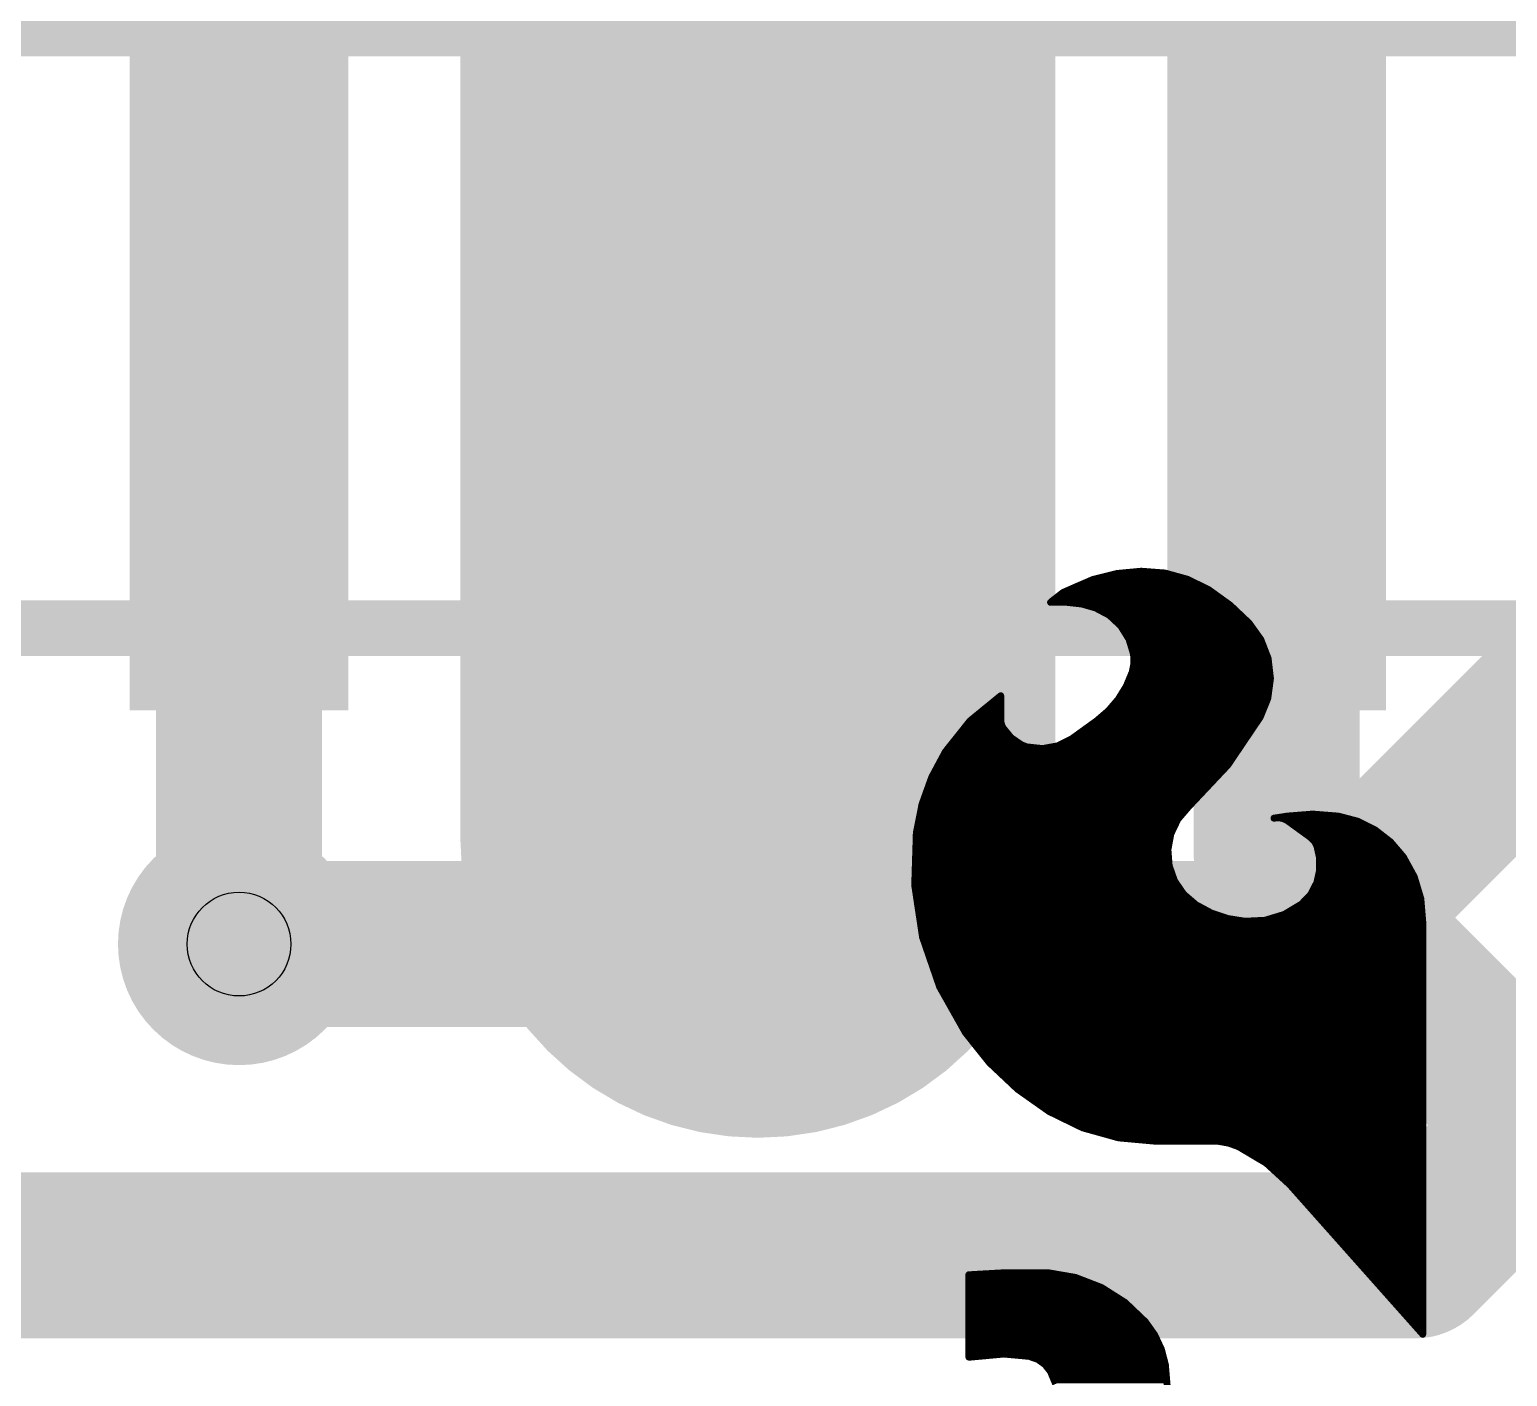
# Model space of a CAD drawing. Extents: x -25 to 82, y -12 to 21.
# Drawn here: x 24 to 29.42, y 11.11 to 16.06 of the extents above; entities that cross this region are included whole.
import ezdxf

# ---------------------------------------------------------------- set-up
doc = ezdxf.new("R2010")
doc.units = 0
for name, color, linetype in [('1', 12, 'CONTINUOUS'), ('16', 132, 'CONTINUOUS'), ('18', 110, 'CONTINUOUS'), ('22', 53, 'CONTINUOUS'), ('29', 253, 'CONTINUOUS'), ('31', 253, 'CONTINUOUS'), ('39', 12, 'CONTINUOUS'), ('44', 253, 'CONTINUOUS'), ('51', 53, 'CONTINUOUS')]:
    doc.layers.add(name, color=color, linetype=linetype)

# ---------------------------------------------------------------- blocks, each defined once
blk = doc.blocks.new('RECT')
blk.add_solid([(-0.5, -0.5), (0.5, -0.5), (-0.5, 0.5), (0.5, 0.5)])
blk = doc.blocks.new('ROUNDV')
at = {"const_width": 0.5}
blk.add_lwpolyline([(0, -0.25, 1), (0, 0.25, 1), (0, -0.25)], format="xyb", dxfattribs=at)

msp = doc.modelspace()

# ---------------------------------------------------------------- linework, layer by layer
at = {"layer": '1'}
for points, const_width in [([(25.781, 13.208), (25.781, 16.256)], 0.4064), ([(27.559, 13.208), (27.559, 16.256)], 0.4064), ([(26.67, 13.081), (26.67, 15.24)], 2.1844), ([(24.765, 12.7), (24.765, 14.76)], 0.6096), ([(28.575, 13.0213), (28.575, 14.76)], 0.6096), ([(29.9123, 11.684), (28.575, 13.0213)], 0.6096)]:
    msp.add_lwpolyline(points, dxfattribs=dict(at, const_width=const_width))
for points, const_width in [([(27.2161, 15.24, 1), (26.1239, 15.24)], 1.0922), ([(24.9174, 14.76, 1), (24.6126, 14.76)], 0.3048), ([(28.7274, 14.76, 1), (28.4226, 14.76)], 0.3048), ([(26.1239, 13.081, 1), (27.2161, 13.081)], 1.0922), ([(25.6794, 13.208, 1), (25.8826, 13.208)], 0.2032), ([(27.4574, 13.208, 1), (27.6606, 13.208)], 0.2032), ([(28.6828, 13.1291, 1), (28.4672, 12.9135)], 0.3048), ([(28.4226, 13.0213, 1), (28.7274, 13.0213)], 0.3048), ([(24.6126, 12.7, 1), (24.9174, 12.7)], 0.3048)]:
    msp.add_lwpolyline(points, format="xyb", dxfattribs=dict(at, const_width=const_width))
at = {"layer": '16', "const_width": 0.6096}
for points in [[(29.972, 13.97), (28.702, 12.7)], [(29.083, 11.557), (30.353, 12.827)], [(28.702, 12.7), (24.765, 12.7)], [(20.066, 11.557), (29.083, 11.557)]]:
    msp.add_lwpolyline(points, dxfattribs=at)
at = {"layer": '16', "const_width": 0.3048}
for points in [[(24.765, 12.8524, 1), (24.765, 12.5476)], [(28.702, 12.5476, 1), (28.702, 12.8524)], [(28.5942, 12.8078, 1), (28.8098, 12.5922)], [(29.083, 11.4046, 1), (29.083, 11.7094)], [(28.9752, 11.6648, 1), (29.1908, 11.4492)]]:
    msp.add_lwpolyline(points, format="xyb", dxfattribs=at)
at = {"layer": '22', "const_width": 0.0254}
for points in [[(27.8994, 14.0386), (27.9871, 14.0606)], [(27.9298, 14.0462), (28.2231, 14.0462)], [(27.9871, 14.0606), (28.0772, 14.0691)], [(28.0772, 14.0691), (28.1641, 14.0625)], [(28.1641, 14.0625), (28.2481, 14.0393)], [(27.747, 13.9573), (27.7905, 13.9911)], [(27.7905, 13.9911), (27.8409, 14.0132)], [(27.8003, 13.9954), (28.3332, 13.9954)], [(27.8409, 14.0132), (27.8765, 14.0284)], [(27.8587, 14.0208), (28.2853, 14.0208)], [(27.8765, 14.0284), (27.8994, 14.0386)], [(28.2481, 14.0393), (28.3261, 14.0005)], [(28.3261, 14.0005), (28.4038, 13.9445)], [(27.8054, 13.9548), (27.7444, 13.9548)], [(27.7444, 13.9548), (27.7445, 13.9548)], [(27.7445, 13.9548), (27.747, 13.9573)], [(27.7633, 13.97), (28.3684, 13.97)], [(27.8583, 13.9489), (27.8054, 13.9548)], [(27.9095, 13.9344), (27.8583, 13.9489)], [(27.8734, 13.9446), (28.4036, 13.9446)], [(27.9603, 13.9074), (27.9095, 13.9344)], [(28.4038, 13.9445), (28.4734, 13.8786)], [(27.9381, 13.9192), (28.4305, 13.9192)], [(28.0023, 13.8682), (27.9603, 13.9074)], [(27.9748, 13.8938), (28.4573, 13.8938)], [(28.4734, 13.8786), (28.5165, 13.8182)], [(28.002, 13.8684), (28.4807, 13.8684)], [(28.0326, 13.8193), (28.0023, 13.8682)], [(28.0179, 13.843), (28.4988, 13.843)], [(28.0492, 13.7643), (28.0326, 13.8193)], [(28.0331, 13.8176), (28.5168, 13.8176)], [(28.0408, 13.7922), (28.5266, 13.7922)], [(28.5165, 13.8182), (28.5433, 13.749)], [(28.0441, 13.6982), (28.0506, 13.7309)], [(28.0476, 13.716), (28.5471, 13.716)], [(28.0484, 13.7668), (28.5364, 13.7668)], [(28.0506, 13.7309), (28.0492, 13.7643)], [(28.0502, 13.7414), (28.5442, 13.7414)], [(28.5433, 13.749), (28.5519, 13.6753)], [(28.0226, 13.6467), (28.0441, 13.6982)], [(28.0303, 13.6652), (28.5506, 13.6652)], [(28.0409, 13.6906), (28.5501, 13.6906)], [(28.5519, 13.6753), (28.542, 13.6018)], [(27.4489, 13.5198), (27.5615, 13.6119)], [(27.5615, 13.6119), (27.5615, 13.523)], [(27.9933, 13.5992), (28.0226, 13.6467)], [(28.0027, 13.6144), (28.5437, 13.6144)], [(28.0184, 13.6398), (28.5471, 13.6398)], [(27.5024, 13.5636), (27.5615, 13.5636)], [(27.5335, 13.589), (27.5615, 13.589)], [(27.9146, 13.5204), (27.957, 13.5568)], [(27.957, 13.5568), (27.9933, 13.5992)], [(27.9628, 13.5636), (28.5264, 13.5636)], [(27.9846, 13.589), (28.5367, 13.589)], [(28.542, 13.6018), (28.514, 13.5331)], [(27.3583, 13.4061), (27.4489, 13.5198)], [(27.4433, 13.5128), (27.5629, 13.5128)], [(27.4714, 13.5382), (27.5615, 13.5382)], [(27.5615, 13.523), (27.5635, 13.5085)], [(27.5635, 13.5085), (27.5692, 13.495)], [(27.8232, 13.4544), (27.9146, 13.5204)], [(27.9041, 13.5128), (28.5003, 13.5128)], [(27.9353, 13.5382), (28.5161, 13.5382)], [(28.514, 13.5331), (28.3954, 13.3573)], [(27.4029, 13.462), (27.5959, 13.462)], [(27.4231, 13.4874), (27.5753, 13.4874)], [(27.5692, 13.495), (27.5989, 13.4583)], [(27.5989, 13.4583), (27.6377, 13.4315)], [(27.7719, 13.4282), (27.8232, 13.4544)], [(27.8337, 13.462), (28.466, 13.462)], [(27.8689, 13.4874), (28.4832, 13.4874)], [(27.3082, 13.3127), (27.3583, 13.4061)], [(27.3624, 13.4112), (28.4318, 13.4112)], [(27.3826, 13.4366), (27.6303, 13.4366)], [(27.6377, 13.4315), (27.6581, 13.4239)], [(27.6581, 13.4239), (27.7153, 13.4178)], [(27.7153, 13.4178), (27.7719, 13.4282)], [(27.7884, 13.4366), (28.4489, 13.4366)], [(27.3338, 13.3604), (28.3975, 13.3604)], [(27.3474, 13.3858), (28.4146, 13.3858)], [(28.3954, 13.3573), (28.2499, 13.2029)], [(27.2724, 13.2129), (27.3082, 13.3127)], [(27.2979, 13.2842), (28.3265, 13.2842)], [(27.307, 13.3096), (28.3505, 13.3096)], [(27.3201, 13.335), (28.3744, 13.335)], [(27.2797, 13.2334), (28.2786, 13.2334)], [(27.2888, 13.2588), (28.3026, 13.2588)], [(27.2517, 13.1089), (27.2724, 13.2129)], [(27.2663, 13.1826), (28.2326, 13.1826)], [(27.2714, 13.208), (28.2547, 13.208)], [(28.2499, 13.2029), (28.2116, 13.158)], [(28.6131, 13.1699), (28.7071, 13.1773)], [(28.7071, 13.1773), (28.8011, 13.1699)], [(27.2563, 13.1318), (28.1991, 13.1318)], [(27.2613, 13.1572), (28.2112, 13.1572)], [(28.2116, 13.158), (28.1861, 13.1047)], [(28.5648, 13.1623), (28.6131, 13.1699)], [(28.5825, 13.164), (28.5648, 13.1623)], [(28.5999, 13.1605), (28.5825, 13.164)], [(28.6156, 13.1521), (28.5999, 13.1605)], [(28.6061, 13.1572), (28.8493, 13.1572)], [(28.6995, 13.0912), (28.6156, 13.1521)], [(28.6436, 13.1318), (28.9108, 13.1318)], [(28.8011, 13.1699), (28.871, 13.1515)], [(28.871, 13.1515), (28.9358, 13.1194)], [(28.9358, 13.1194), (28.9928, 13.075)], [(27.2457, 12.9161), (27.2517, 13.1089)], [(27.2508, 13.081), (28.1818, 13.081)], [(27.2516, 13.1064), (28.187, 13.1064)], [(28.1861, 13.1047), (28.1754, 13.0466)], [(28.6786, 13.1064), (28.9525, 13.1064)], [(28.7133, 13.0778), (28.6995, 13.0912)], [(28.71, 13.081), (28.9851, 13.081)], [(28.7223, 13.0607), (28.7133, 13.0778)], [(28.9928, 13.075), (29.0398, 13.02)], [(27.2492, 13.0302), (28.1766, 13.0302)], [(27.25, 13.0556), (28.177, 13.0556)], [(28.1754, 13.0466), (28.18, 12.9877)], [(28.7322, 13.0162), (28.7223, 13.0607)], [(28.7234, 13.0556), (29.0094, 13.0556)], [(28.7291, 13.0302), (29.0311, 13.0302)], [(28.7322, 12.9706), (28.7322, 13.0162)], [(29.0398, 13.02), (29.0799, 12.9468)], [(27.2476, 12.9794), (28.1829, 12.9794)], [(27.2484, 13.0048), (28.1786, 13.0048)], [(28.18, 12.9877), (28.1996, 12.932)], [(28.7223, 12.9261), (28.7322, 12.9706)], [(28.7322, 13.0048), (29.0481, 13.0048)], [(28.7322, 12.9794), (29.0621, 12.9794)], [(27.2745, 12.7254), (27.2457, 12.9161)], [(27.2461, 12.9286), (28.2019, 12.9286)], [(27.2469, 12.954), (28.1918, 12.954)], [(27.2476, 12.9032), (28.2193, 12.9032)], [(28.1996, 12.932), (28.233, 12.8833)], [(28.7001, 12.8826), (28.7223, 12.9261)], [(28.7106, 12.9032), (29.093, 12.9032)], [(28.7229, 12.9286), (29.0854, 12.9286)], [(28.7285, 12.954), (29.076, 12.954)], [(29.0799, 12.9468), (29.1039, 12.8669)], [(27.2515, 12.8778), (28.2393, 12.8778)], [(27.2553, 12.8524), (28.2689, 12.8524)], [(28.233, 12.8833), (28.2778, 12.8448)], [(28.603, 12.8091), (28.6664, 12.8473)], [(28.6664, 12.8473), (28.7001, 12.8826)], [(28.6713, 12.8524), (29.1052, 12.8524)], [(28.6954, 12.8778), (29.1007, 12.8778)], [(29.1039, 12.8669), (29.1109, 12.7838)], [(27.2592, 12.827), (28.3108, 12.827)], [(27.263, 12.8016), (28.3721, 12.8016)], [(28.2778, 12.8448), (28.3342, 12.8144)], [(28.3342, 12.8144), (28.3949, 12.7939)], [(28.3949, 12.7939), (28.4582, 12.7838)], [(28.5322, 12.7875), (28.603, 12.8091)], [(28.5785, 12.8016), (29.1094, 12.8016)], [(28.6327, 12.827), (29.1073, 12.827)], [(27.2668, 12.7762), (29.1109, 12.7762)], [(27.2707, 12.7508), (29.1109, 12.7508)], [(28.4582, 12.7838), (28.5322, 12.7875)], [(29.1109, 12.7838), (29.1109, 11.2674)], [(27.3373, 12.543), (27.2745, 12.7254)], [(27.2745, 12.7254), (29.1109, 12.7254)], [(27.2833, 12.7), (29.1109, 12.7)], [(27.292, 12.6746), (29.1109, 12.6746)], [(27.3008, 12.6492), (29.1109, 12.6492)], [(27.3095, 12.6238), (29.1109, 12.6238)], [(27.3182, 12.5984), (29.1109, 12.5984)], [(27.327, 12.573), (29.1109, 12.573)], [(27.3357, 12.5476), (29.1109, 12.5476)], [(27.432, 12.3749), (27.3373, 12.543)], [(27.349, 12.5222), (29.1109, 12.5222)], [(27.3633, 12.4968), (29.1109, 12.4968)], [(27.3776, 12.4714), (29.1109, 12.4714)], [(27.392, 12.446), (29.1109, 12.446)], [(27.4063, 12.4206), (29.1109, 12.4206)], [(27.4206, 12.3952), (29.1109, 12.3952)], [(27.5204, 12.2642), (27.432, 12.3749)], [(27.4361, 12.3698), (29.1109, 12.3698)], [(27.4564, 12.3444), (29.1109, 12.3444)], [(27.4767, 12.319), (29.1109, 12.319)], [(27.497, 12.2936), (29.1109, 12.2936)], [(27.5173, 12.2682), (29.1109, 12.2682)], [(27.6236, 12.167), (27.5204, 12.2642)], [(27.5432, 12.2428), (29.1109, 12.2428)], [(27.5701, 12.2174), (29.1109, 12.2174)], [(27.5971, 12.192), (29.1109, 12.192)], [(27.7393, 12.0853), (27.6236, 12.167)], [(27.6242, 12.1666), (29.1109, 12.1666)], [(27.6601, 12.1412), (29.1109, 12.1412)], [(27.6961, 12.1158), (29.1109, 12.1158)], [(27.7321, 12.0904), (29.1109, 12.0904)], [(27.8623, 12.0253), (27.7393, 12.0853)], [(27.7809, 12.065), (29.1109, 12.065)], [(27.833, 12.0396), (29.1109, 12.0396)], [(27.9942, 11.9885), (27.8623, 12.0253)], [(27.9021, 12.0142), (29.1109, 12.0142)], [(27.9931, 11.9888), (29.1109, 11.9888)], [(28.1305, 11.9761), (27.9942, 11.9885)], [(28.3591, 11.9761), (28.1305, 11.9761)], [(28.3981, 11.9693), (28.3591, 11.9761)], [(28.4353, 11.9558), (28.3981, 11.9693)], [(28.4143, 11.9634), (29.1109, 11.9634)], [(28.5365, 11.8956), (28.4353, 11.9558)], [(28.4652, 11.938), (29.1109, 11.938)], [(28.508, 11.9126), (29.1109, 11.9126)], [(28.6233, 11.8161), (28.5365, 11.8956)], [(28.5457, 11.8872), (29.1109, 11.8872)], [(28.5734, 11.8618), (29.1109, 11.8618)], [(28.6011, 11.8364), (29.1109, 11.8364)], [(29.1109, 11.2674), (28.6233, 11.8161)], [(28.6278, 11.811), (29.1109, 11.811)], [(28.6504, 11.7856), (29.1109, 11.7856)], [(28.673, 11.7602), (29.1109, 11.7602)], [(28.6956, 11.7348), (29.1109, 11.7348)], [(28.7181, 11.7094), (29.1109, 11.7094)], [(28.7407, 11.684), (29.1109, 11.684)], [(28.7633, 11.6586), (29.1109, 11.6586)], [(28.7858, 11.6332), (29.1109, 11.6332)], [(28.8084, 11.6078), (29.1109, 11.6078)], [(28.831, 11.5824), (29.1109, 11.5824)], [(28.8536, 11.557), (29.1109, 11.557)], [(27.5793, 11.4935), (27.4472, 11.4859)], [(27.7343, 11.4935), (27.5793, 11.4935)], [(27.8355, 11.4761), (27.7343, 11.4935)], [(28.8761, 11.5316), (29.1109, 11.5316)], [(28.8987, 11.5062), (29.1109, 11.5062)], [(27.4472, 11.4859), (27.4447, 11.4859)], [(27.4447, 11.4859), (27.4447, 11.1836)], [(27.4447, 11.4808), (27.808, 11.4808)], [(27.4447, 11.4554), (27.8891, 11.4554)], [(27.9314, 11.4391), (27.8355, 11.4761)], [(28.0181, 11.3841), (27.9314, 11.4391)], [(28.9213, 11.4808), (29.1109, 11.4808)], [(28.9438, 11.4554), (29.1109, 11.4554)], [(27.4447, 11.43), (27.9458, 11.43)], [(27.4447, 11.4046), (27.9858, 11.4046)], [(28.0924, 11.3132), (28.0181, 11.3841)], [(28.9664, 11.43), (29.1109, 11.43)], [(28.989, 11.4046), (29.1109, 11.4046)], [(27.4447, 11.3792), (28.0233, 11.3792)], [(27.4447, 11.3538), (28.0499, 11.3538)], [(27.4447, 11.3284), (28.0765, 11.3284)], [(29.0115, 11.3792), (29.1109, 11.3792)], [(29.0341, 11.3538), (29.1109, 11.3538)], [(29.0567, 11.3284), (29.1109, 11.3284)], [(27.4447, 11.303), (28.0997, 11.303)], [(27.4447, 11.2776), (28.1178, 11.2776)], [(28.1264, 11.2655), (28.0924, 11.3132)], [(29.0793, 11.303), (29.1109, 11.303)], [(29.1018, 11.2776), (29.1109, 11.2776)], [(27.4447, 11.2522), (28.1326, 11.2522)], [(27.4447, 11.2268), (28.1445, 11.2268)], [(28.1513, 11.2124), (28.1264, 11.2655)], [(27.4447, 11.2014), (28.1541, 11.2014)], [(27.4447, 11.1836), (27.4523, 11.1836)], [(27.4523, 11.1836), (27.4803, 11.1862)], [(27.4803, 11.1862), (27.573, 11.1948)], [(27.573, 11.1948), (27.6657, 11.1862)], [(27.6657, 11.1862), (27.697, 11.1755)], [(27.6955, 11.176), (28.1608, 11.176)], [(27.697, 11.1755), (27.724, 11.1563)], [(28.1661, 11.1557), (28.1513, 11.2124)], [(27.724, 11.1563), (27.7444, 11.1303)], [(27.7285, 11.1506), (28.1665, 11.1506)], [(27.7444, 11.1303), (27.7632, 11.0849)], [(27.7465, 11.1252), (28.1686, 11.1252)], [(28.1838, 10.9423), (28.1661, 11.1557)], [(27.757, 11.0998), (28.1707, 11.0998)]]:
    msp.add_lwpolyline(points, dxfattribs=at)
at = {"layer": '22', "const_width": 0.0127}
for points in [[(27.9298, 14.0526, 1), (27.9298, 14.0399)], [(27.9865, 14.0669, 1), (27.9878, 14.0542)], [(27.9887, 14.0544, 1), (27.9856, 14.0667)], [(28.0777, 14.0754, 1), (28.0767, 14.0628)], [(28.0778, 14.0628, 1), (28.0766, 14.0754)], [(28.1658, 14.0686, 1), (28.1624, 14.0564)], [(28.1636, 14.0561, 1), (28.1646, 14.0688)], [(28.2231, 14.0399, 1), (28.2231, 14.0526)], [(27.7879, 13.9969, 1), (27.793, 13.9853)], [(27.7944, 13.9861, 1), (27.7866, 13.9961)], [(27.8003, 14.0017, 1), (27.8003, 13.9891)], [(27.8384, 14.019, 1), (27.8434, 14.0074)], [(27.8434, 14.0074, 1), (27.8384, 14.019)], [(27.8587, 14.0272, 1), (27.8587, 14.0145)], [(27.8739, 14.0342, 1), (27.8791, 14.0226)], [(27.879, 14.0226, 1), (27.874, 14.0342)], [(27.8979, 14.0448, 1), (27.9009, 14.0324)], [(27.902, 14.0328, 1), (27.8968, 14.0444)], [(28.2509, 14.045, 1), (28.2453, 14.0336)], [(28.2464, 14.0332, 1), (28.2498, 14.0454)], [(28.2853, 14.0145, 1), (28.2853, 14.0272)], [(28.3298, 14.0057, 1), (28.3224, 13.9953)], [(28.3233, 13.9948, 1), (28.3289, 14.0062)], [(28.3332, 13.9891, 1), (28.3332, 14.0017)], [(27.7444, 13.9611, 1), (27.7444, 13.9485)], [(27.7444, 13.9611, 1), (27.7444, 13.9485)], [(27.74, 13.9593, 1), (27.749, 13.9503)], [(27.7431, 13.9623, 1), (27.7509, 13.9523)], [(27.7515, 13.9528, 1), (27.7425, 13.9618)], [(27.7445, 13.9485, 1), (27.7445, 13.9611)], [(27.7633, 13.9764, 1), (27.7633, 13.9637)], [(27.8061, 13.9611, 1), (27.8047, 13.9485)], [(27.8054, 13.9485, 1), (27.8054, 13.9611)], [(27.86, 13.955, 1), (27.8566, 13.9428)], [(27.8576, 13.9426, 1), (27.859, 13.9552)], [(27.8734, 13.951, 1), (27.8734, 13.9383)], [(27.9125, 13.94, 1), (27.9065, 13.9288)], [(27.9078, 13.9283, 1), (27.9112, 13.9405)], [(28.3684, 13.9637, 1), (28.3684, 13.9764)], [(28.4082, 13.9491, 1), (28.3994, 13.9398)], [(28.4001, 13.9393, 1), (28.4075, 13.9496)], [(28.4036, 13.9383, 1), (28.4036, 13.951)], [(27.9381, 13.9255, 1), (27.9381, 13.9129)], [(27.9646, 13.9121, 1), (27.9559, 13.9028)], [(27.9573, 13.9018, 1), (27.9632, 13.913)], [(27.9748, 13.9002, 1), (27.9748, 13.8875)], [(28.4305, 13.9129, 1), (28.4305, 13.9255)], [(28.4573, 13.8875, 1), (28.4573, 13.9002)], [(28.4786, 13.8823, 1), (28.4682, 13.8749)], [(28.002, 13.8748, 1), (28.002, 13.8621)], [(28.0076, 13.8715, 1), (27.9969, 13.8648)], [(27.9979, 13.8635, 1), (28.0066, 13.8728)], [(28.0179, 13.8493, 1), (28.0179, 13.8367)], [(28.469, 13.874, 1), (28.4778, 13.8832)], [(28.4807, 13.8621, 1), (28.4807, 13.8748)], [(28.4988, 13.8367, 1), (28.4988, 13.8493)], [(28.0387, 13.8212, 1), (28.0265, 13.8175)], [(28.0331, 13.8239, 1), (28.0331, 13.8113)], [(28.0272, 13.816, 1), (28.038, 13.8227)], [(28.0408, 13.7986, 1), (28.0408, 13.7859)], [(28.5225, 13.8205, 1), (28.5106, 13.8159)], [(28.5114, 13.8145, 1), (28.5217, 13.8219)], [(28.5168, 13.8113, 1), (28.5168, 13.8239)], [(28.5266, 13.7859, 1), (28.5266, 13.7986)], [(28.0476, 13.7224, 1), (28.0476, 13.7097)], [(28.0484, 13.7731, 1), (28.0484, 13.7605)], [(28.0555, 13.7646, 1), (28.0429, 13.764)], [(28.0431, 13.7625, 1), (28.0553, 13.7661)], [(28.0502, 13.7477, 1), (28.0502, 13.7351)], [(28.0443, 13.7307, 1), (28.057, 13.7312)], [(28.0568, 13.7297, 1), (28.0444, 13.7322)], [(28.5364, 13.7605, 1), (28.5364, 13.7731)], [(28.5496, 13.7498, 1), (28.537, 13.7483)], [(28.5373, 13.7467, 1), (28.5492, 13.7513)], [(28.5442, 13.7351, 1), (28.5442, 13.7477)], [(28.5471, 13.7097, 1), (28.5471, 13.7224)], [(28.0303, 13.6715, 1), (28.0303, 13.6589)], [(28.0409, 13.6969, 1), (28.0409, 13.6843)], [(28.0379, 13.6994, 1), (28.0503, 13.697)], [(28.05, 13.6958, 1), (28.0382, 13.7006)], [(28.5582, 13.6745, 1), (28.5456, 13.6762)], [(28.5456, 13.6746, 1), (28.5582, 13.6761)], [(28.5501, 13.6843, 1), (28.5501, 13.6969)], [(28.5506, 13.6589, 1), (28.5506, 13.6715)], [(27.5679, 13.6119, 1), (27.5552, 13.6119)], [(27.5655, 13.607, 1), (27.5575, 13.6168)], [(28.0027, 13.6207, 1), (28.0027, 13.6081)], [(28.0184, 13.6462, 1), (28.0184, 13.6335)], [(28.0168, 13.6491, 1), (28.0285, 13.6442)], [(28.028, 13.6434, 1), (28.0172, 13.65)], [(28.5437, 13.6081, 1), (28.5437, 13.6207)], [(28.5471, 13.6335, 1), (28.5471, 13.6462)], [(27.5024, 13.57, 1), (27.5024, 13.5573)], [(27.5335, 13.5953, 1), (27.5335, 13.5827)], [(27.5615, 13.5827, 1), (27.5615, 13.5953)], [(27.5615, 13.5573, 1), (27.5615, 13.57)], [(27.9521, 13.5609, 1), (27.9618, 13.5527)], [(27.9611, 13.552, 1), (27.9528, 13.5616)], [(27.9628, 13.57, 1), (27.9628, 13.5573)], [(27.9846, 13.5953, 1), (27.9846, 13.5827)], [(27.9879, 13.6025, 1), (27.9987, 13.5959)], [(27.9981, 13.5951, 1), (27.9885, 13.6033)], [(28.5264, 13.5573, 1), (28.5264, 13.57)], [(28.5357, 13.6027, 1), (28.5483, 13.601)], [(28.5478, 13.5994, 1), (28.5361, 13.6042)], [(28.5367, 13.5827, 1), (28.5367, 13.5953)], [(27.4433, 13.5191, 1), (27.4433, 13.5065)], [(27.4449, 13.5247, 1), (27.453, 13.5149)], [(27.4539, 13.5159, 1), (27.444, 13.5238)], [(27.4714, 13.5445, 1), (27.4714, 13.5319)], [(27.5678, 13.5239, 1), (27.5552, 13.5221)], [(27.5552, 13.523, 1), (27.5679, 13.523)], [(27.5693, 13.511, 1), (27.5576, 13.506)], [(27.5572, 13.5076, 1), (27.5698, 13.5093)], [(27.5615, 13.5319, 1), (27.5615, 13.5445)], [(27.5629, 13.5065, 1), (27.5629, 13.5191)], [(27.9041, 13.5191, 1), (27.9041, 13.5065)], [(27.9105, 13.5252, 1), (27.9187, 13.5156)], [(27.9183, 13.5153, 1), (27.9109, 13.5255)], [(27.9353, 13.5445, 1), (27.9353, 13.5319)], [(28.5003, 13.5065, 1), (28.5003, 13.5191)], [(28.5081, 13.5355, 1), (28.5199, 13.5307)], [(28.5193, 13.5295, 1), (28.5087, 13.5367)], [(28.5161, 13.5319, 1), (28.5161, 13.5445)], [(27.4029, 13.4684, 1), (27.4029, 13.4557)], [(27.4231, 13.4938, 1), (27.4231, 13.4811)], [(27.5741, 13.499, 1), (27.5643, 13.491)], [(27.5634, 13.4925, 1), (27.575, 13.4975)], [(27.5753, 13.4811, 1), (27.5753, 13.4938)], [(27.6025, 13.4635, 1), (27.5953, 13.4531)], [(27.5939, 13.4543, 1), (27.6038, 13.4623)], [(27.5959, 13.4557, 1), (27.5959, 13.4684)], [(27.8195, 13.4595, 1), (27.8269, 13.4493)], [(27.8261, 13.4487, 1), (27.8203, 13.4601)], [(27.8337, 13.4684, 1), (27.8337, 13.4557)], [(27.8689, 13.4938, 1), (27.8689, 13.4811)], [(28.466, 13.4557, 1), (28.466, 13.4684)], [(28.4832, 13.4811, 1), (28.4832, 13.4938)], [(27.3533, 13.4101, 1), (27.3633, 13.4021)], [(27.3639, 13.4031, 1), (27.3527, 13.4091)], [(27.3624, 13.4176, 1), (27.3624, 13.4049)], [(27.3826, 13.4429, 1), (27.3826, 13.4303)], [(27.6303, 13.4303, 1), (27.6303, 13.4429)], [(27.6399, 13.4375, 1), (27.6355, 13.4255)], [(27.6341, 13.4263, 1), (27.6413, 13.4367)], [(27.6588, 13.4302, 1), (27.6574, 13.4176)], [(27.6559, 13.4179, 1), (27.6603, 13.4299)], [(27.7142, 13.424, 1), (27.7165, 13.4115)], [(27.7147, 13.4114, 1), (27.716, 13.4241)], [(27.769, 13.4339, 1), (27.7748, 13.4226)], [(27.7731, 13.422, 1), (27.7708, 13.4345)], [(27.7884, 13.4429, 1), (27.7884, 13.4303)], [(28.4318, 13.4049, 1), (28.4318, 13.4176)], [(28.4489, 13.4303, 1), (28.4489, 13.4429)], [(27.3338, 13.3667, 1), (27.3338, 13.3541)], [(27.3474, 13.3922, 1), (27.3474, 13.3795)], [(28.3901, 13.3608, 1), (28.4006, 13.3537)], [(28.4, 13.3529, 1), (28.3908, 13.3616)], [(28.3975, 13.3541, 1), (28.3975, 13.3667)], [(28.4146, 13.3795, 1), (28.4146, 13.3922)], [(27.2979, 13.2905, 1), (27.2979, 13.2779)], [(27.307, 13.316, 1), (27.307, 13.3033)], [(27.3026, 13.3157, 1), (27.3138, 13.3097)], [(27.3141, 13.3105, 1), (27.3022, 13.3148)], [(27.3201, 13.3414, 1), (27.3201, 13.3287)], [(28.3265, 13.2779, 1), (28.3265, 13.2905)], [(28.3505, 13.3033, 1), (28.3505, 13.316)], [(28.3744, 13.3287, 1), (28.3744, 13.3414)], [(27.2797, 13.2398, 1), (27.2797, 13.2271)], [(27.2888, 13.2652, 1), (27.2888, 13.2525)], [(28.2786, 13.2271, 1), (28.2786, 13.2398)], [(28.3026, 13.2525, 1), (28.3026, 13.2652)], [(27.2663, 13.189, 1), (27.2663, 13.1763)], [(27.2714, 13.2143, 1), (27.2714, 13.2017)], [(27.2664, 13.215, 1), (27.2783, 13.2107)], [(27.2786, 13.2116, 1), (27.2661, 13.2141)], [(28.2326, 13.1763, 1), (28.2326, 13.189)], [(28.2453, 13.2073, 1), (28.2545, 13.1985)], [(28.2547, 13.1988, 1), (28.2451, 13.207)], [(28.2547, 13.2017, 1), (28.2547, 13.2143)], [(28.7076, 13.1836, 1), (28.7066, 13.1709)], [(28.7076, 13.1709, 1), (28.7066, 13.1836)], [(27.2563, 13.1381, 1), (27.2563, 13.1255)], [(27.2613, 13.1636, 1), (27.2613, 13.1509)], [(28.1991, 13.1255, 1), (28.1991, 13.1381)], [(28.2067, 13.1621, 1), (28.2164, 13.1538)], [(28.2173, 13.1552, 1), (28.2058, 13.1607)], [(28.2112, 13.1509, 1), (28.2112, 13.1636)], [(28.5638, 13.1686, 1), (28.5658, 13.156)], [(28.5642, 13.1686, 1), (28.5654, 13.156)], [(28.5838, 13.1702, 1), (28.5812, 13.1578)], [(28.5831, 13.1577, 1), (28.5819, 13.1703)], [(28.6029, 13.1661, 1), (28.5969, 13.1549)], [(28.5987, 13.1543, 1), (28.6012, 13.1667)], [(28.6061, 13.1636, 1), (28.6061, 13.1509)], [(28.6126, 13.1762, 1), (28.6136, 13.1636)], [(28.6193, 13.1572, 1), (28.6119, 13.147)], [(28.6141, 13.1636, 1), (28.6121, 13.1762)], [(28.6126, 13.1465, 1), (28.6186, 13.1577)], [(28.6436, 13.1381, 1), (28.6436, 13.1255)], [(28.8027, 13.176, 1), (28.7995, 13.1638)], [(28.8006, 13.1636, 1), (28.8016, 13.1762)], [(28.8493, 13.1509, 1), (28.8493, 13.1636)], [(28.8738, 13.1572, 1), (28.8682, 13.1458)], [(28.8694, 13.1453, 1), (28.8726, 13.1576)], [(28.9108, 13.1255, 1), (28.9108, 13.1381)], [(28.9397, 13.1244, 1), (28.9319, 13.1144)], [(28.933, 13.1137, 1), (28.9386, 13.1251)], [(27.2508, 13.0874, 1), (27.2508, 13.0747)], [(27.2516, 13.1128, 1), (27.2516, 13.1001)], [(27.258, 13.1087, 1), (27.2454, 13.1091)], [(27.2455, 13.1101, 1), (27.2579, 13.1077)], [(28.1804, 13.1074, 1), (28.1919, 13.1019)], [(28.1924, 13.1035, 1), (28.1799, 13.1058)], [(28.1818, 13.0747, 1), (28.1818, 13.0874)], [(28.187, 13.1001, 1), (28.187, 13.1128)], [(28.6786, 13.1128, 1), (28.6786, 13.1001)], [(28.7039, 13.0957, 1), (28.6951, 13.0867)], [(28.6958, 13.0861, 1), (28.7032, 13.0963)], [(28.71, 13.0874, 1), (28.71, 13.0747)], [(28.7189, 13.0807, 1), (28.7077, 13.0748)], [(28.7089, 13.0732, 1), (28.7177, 13.0823)], [(28.9525, 13.1001, 1), (28.9525, 13.1128)], [(28.9851, 13.0747, 1), (28.9851, 13.0874)], [(28.9977, 13.0791, 1), (28.988, 13.0709)], [(28.9889, 13.07, 1), (28.9967, 13.08)], [(27.2492, 13.0366, 1), (27.2492, 13.0239)], [(27.25, 13.0619, 1), (27.25, 13.0493)], [(28.1817, 13.0471, 1), (28.169, 13.0461)], [(28.1691, 13.0477, 1), (28.1816, 13.0454)], [(28.1766, 13.0239, 1), (28.1766, 13.0366)], [(28.177, 13.0493, 1), (28.177, 13.0619)], [(28.7285, 13.0621, 1), (28.7161, 13.0593)], [(28.7167, 13.0577, 1), (28.7279, 13.0637)], [(28.7234, 13.0619, 1), (28.7234, 13.0493)], [(28.7291, 13.0366, 1), (28.7291, 13.0239)], [(28.7386, 13.0162, 1), (28.7259, 13.0162)], [(28.726, 13.0148, 1), (28.7384, 13.0176)], [(29.0094, 13.0493, 1), (29.0094, 13.0619)], [(29.0311, 13.0239, 1), (29.0311, 13.0366)], [(29.0454, 13.0231, 1), (29.0342, 13.0169)], [(29.035, 13.0159, 1), (29.0446, 13.0241)], [(27.2476, 12.9857, 1), (27.2476, 12.9731)], [(27.2484, 13.0112, 1), (27.2484, 12.9985)], [(28.1736, 12.9872, 1), (28.1863, 12.9882)], [(28.1859, 12.9898, 1), (28.174, 12.9856)], [(28.1786, 12.9985, 1), (28.1786, 13.0112)], [(28.1829, 12.9731, 1), (28.1829, 12.9857)], [(28.7322, 13.0112, 1), (28.7322, 12.9985)], [(28.7322, 12.9857, 1), (28.7322, 12.9731)], [(28.7259, 12.9706, 1), (28.7386, 12.9706)], [(28.7384, 12.9692, 1), (28.726, 12.972)], [(29.0481, 12.9985, 1), (29.0481, 13.0112)], [(29.0621, 12.9731, 1), (29.0621, 12.9857)], [(27.2393, 12.9163, 1), (27.252, 12.9159)], [(27.2519, 12.917, 1), (27.2394, 12.9151)], [(27.2461, 12.935, 1), (27.2461, 12.9223)], [(27.2469, 12.9604, 1), (27.2469, 12.9477)], [(27.2476, 12.9095, 1), (27.2476, 12.8969)], [(28.1918, 12.9477, 1), (28.1918, 12.9604)], [(28.2048, 12.9356, 1), (28.1944, 12.9284)], [(28.1936, 12.9299, 1), (28.2056, 12.9341)], [(28.2019, 12.9223, 1), (28.2019, 12.935)], [(28.2193, 12.8969, 1), (28.2193, 12.9095)], [(28.7106, 12.9095, 1), (28.7106, 12.8969)], [(28.7161, 12.9275, 1), (28.7285, 12.9247)], [(28.7229, 12.935, 1), (28.7229, 12.9223)], [(28.728, 12.9232, 1), (28.7166, 12.929)], [(28.7285, 12.9604, 1), (28.7285, 12.9477)], [(29.086, 12.9487, 1), (29.0738, 12.945)], [(29.0743, 12.9438, 1), (29.0855, 12.9499)], [(29.076, 12.9477, 1), (29.076, 12.9604)], [(29.0854, 12.9223, 1), (29.0854, 12.935)], [(29.093, 12.8969, 1), (29.093, 12.9095)], [(27.2515, 12.8841, 1), (27.2515, 12.8715)], [(27.2553, 12.8588, 1), (27.2553, 12.8461)], [(28.2371, 12.8881, 1), (28.2288, 12.8784)], [(28.2277, 12.8797, 1), (28.2382, 12.8868)], [(28.2393, 12.8715, 1), (28.2393, 12.8841)], [(28.2689, 12.8461, 1), (28.2689, 12.8588)], [(28.6697, 12.8419, 1), (28.6631, 12.8527)], [(28.6713, 12.8588, 1), (28.6713, 12.8461)], [(28.6954, 12.8841, 1), (28.6954, 12.8715)], [(28.6944, 12.8855, 1), (28.7057, 12.8798)], [(28.7047, 12.8783, 1), (28.6955, 12.887)], [(29.1103, 12.8675, 1), (29.0976, 12.8664)], [(29.0979, 12.8651, 1), (29.11, 12.8688)], [(29.1007, 12.8715, 1), (29.1007, 12.8841)], [(29.1052, 12.8461, 1), (29.1052, 12.8588)], [(27.2592, 12.8333, 1), (27.2592, 12.8207)], [(27.263, 12.8079, 1), (27.263, 12.7953)], [(28.2808, 12.8504, 1), (28.2748, 12.8392)], [(28.2737, 12.84, 1), (28.2819, 12.8496)], [(28.3108, 12.8207, 1), (28.3108, 12.8333)], [(28.3362, 12.8204, 1), (28.3322, 12.8084)], [(28.3312, 12.8088, 1), (28.3372, 12.82)], [(28.3721, 12.7953, 1), (28.3721, 12.8079)], [(28.3959, 12.8001, 1), (28.3939, 12.7876)], [(28.3929, 12.7879, 1), (28.3969, 12.7999)], [(28.5785, 12.8079, 1), (28.5785, 12.7953)], [(28.5997, 12.8145, 1), (28.6063, 12.8036)], [(28.6048, 12.803, 1), (28.6011, 12.8152)], [(28.6327, 12.8333, 1), (28.6327, 12.8207)], [(28.6618, 12.8517, 1), (28.671, 12.8429)], [(29.1073, 12.8207, 1), (29.1073, 12.8333)], [(29.1094, 12.7953, 1), (29.1094, 12.8079)], [(27.2668, 12.7826, 1), (27.2668, 12.7699)], [(27.2707, 12.7571, 1), (27.2707, 12.7445)], [(28.4579, 12.7901, 1), (28.4585, 12.7775)], [(28.4572, 12.7775, 1), (28.4592, 12.7901)], [(28.5303, 12.7935, 1), (28.534, 12.7814)], [(28.5325, 12.7811, 1), (28.5318, 12.7938)], [(29.1173, 12.7838, 1), (29.1045, 12.7838)], [(29.1046, 12.7833, 1), (29.1172, 12.7843)], [(29.1109, 12.7699, 1), (29.1109, 12.7826)], [(29.1109, 12.7445, 1), (29.1109, 12.7571)], [(27.2805, 12.7274, 1), (27.2685, 12.7233)], [(27.2745, 12.7317, 1), (27.2745, 12.7191)], [(27.2682, 12.7244, 1), (27.2808, 12.7263)], [(27.2833, 12.7064, 1), (27.2833, 12.6937)], [(29.1109, 12.7191, 1), (29.1109, 12.7317)], [(29.1109, 12.6937, 1), (29.1109, 12.7064)], [(27.292, 12.6809, 1), (27.292, 12.6683)], [(27.3008, 12.6555, 1), (27.3008, 12.6429)], [(29.1109, 12.6683, 1), (29.1109, 12.6809)], [(29.1109, 12.6429, 1), (29.1109, 12.6555)], [(27.3095, 12.6302, 1), (27.3095, 12.6175)], [(27.3182, 12.6047, 1), (27.3182, 12.5921)], [(29.1109, 12.6175, 1), (29.1109, 12.6302)], [(29.1109, 12.5921, 1), (29.1109, 12.6047)], [(27.327, 12.5793, 1), (27.327, 12.5667)], [(27.3357, 12.554, 1), (27.3357, 12.5413)], [(27.3429, 12.5461, 1), (27.3318, 12.5399)], [(27.3313, 12.5409, 1), (27.3433, 12.545)], [(27.349, 12.5285, 1), (27.349, 12.5159)], [(29.1109, 12.5667, 1), (29.1109, 12.5793)], [(29.1109, 12.5413, 1), (29.1109, 12.554)], [(29.1109, 12.5159, 1), (29.1109, 12.5285)], [(27.3633, 12.5031, 1), (27.3633, 12.4905)], [(27.3776, 12.4778, 1), (27.3776, 12.4651)], [(29.1109, 12.4905, 1), (29.1109, 12.5031)], [(29.1109, 12.4651, 1), (29.1109, 12.4778)], [(27.392, 12.4523, 1), (27.392, 12.4397)], [(27.4063, 12.4269, 1), (27.4063, 12.4143)], [(29.1109, 12.4397, 1), (29.1109, 12.4523)], [(29.1109, 12.4143, 1), (29.1109, 12.4269)], [(27.4206, 12.4016, 1), (27.4206, 12.3889)], [(27.437, 12.3789, 1), (27.427, 12.3709)], [(27.4265, 12.3718, 1), (27.4375, 12.378)], [(27.4361, 12.3762, 1), (27.4361, 12.3635)], [(29.1109, 12.3889, 1), (29.1109, 12.4016)], [(29.1109, 12.3635, 1), (29.1109, 12.3762)], [(27.4564, 12.3507, 1), (27.4564, 12.3381)], [(27.4767, 12.3254, 1), (27.4767, 12.3127)], [(29.1109, 12.3381, 1), (29.1109, 12.3507)], [(29.1109, 12.3127, 1), (29.1109, 12.3254)], [(27.497, 12.3, 1), (27.497, 12.2873)], [(27.5173, 12.2745, 1), (27.5173, 12.2619)], [(27.5248, 12.2688, 1), (27.5161, 12.2596)], [(27.5155, 12.2602, 1), (27.5254, 12.2682)], [(29.1109, 12.2873, 1), (29.1109, 12.3)], [(29.1109, 12.2619, 1), (29.1109, 12.2745)], [(27.5432, 12.2492, 1), (27.5432, 12.2365)], [(27.5701, 12.2238, 1), (27.5701, 12.2111)], [(29.1109, 12.2365, 1), (29.1109, 12.2492)], [(29.1109, 12.2111, 1), (29.1109, 12.2238)], [(27.5971, 12.1983, 1), (27.5971, 12.1857)], [(27.6272, 12.1722, 1), (27.6199, 12.1618)], [(27.6242, 12.173, 1), (27.6242, 12.1603)], [(27.6192, 12.1624, 1), (27.6279, 12.1717)], [(29.1109, 12.1857, 1), (29.1109, 12.1983)], [(29.1109, 12.1603, 1), (29.1109, 12.173)], [(27.6601, 12.1476, 1), (27.6601, 12.1349)], [(27.6961, 12.1221, 1), (27.6961, 12.1095)], [(27.7321, 12.0968, 1), (27.7321, 12.0841)], [(29.1109, 12.1349, 1), (29.1109, 12.1476)], [(29.1109, 12.1095, 1), (29.1109, 12.1221)], [(29.1109, 12.0841, 1), (29.1109, 12.0968)], [(27.7421, 12.091, 1), (27.7365, 12.0796)], [(27.7356, 12.0801, 1), (27.743, 12.0905)], [(27.7809, 12.0714, 1), (27.7809, 12.0587)], [(27.833, 12.0459, 1), (27.833, 12.0333)], [(29.1109, 12.0587, 1), (29.1109, 12.0714)], [(29.1109, 12.0333, 1), (29.1109, 12.0459)], [(27.864, 12.0314, 1), (27.8606, 12.0192)], [(27.8596, 12.0196, 1), (27.8651, 12.031)], [(27.9021, 12.0206, 1), (27.9021, 12.0079)], [(27.9931, 11.9952, 1), (27.9931, 11.9825)], [(27.9948, 11.9948, 1), (27.9936, 11.9822)], [(27.9925, 11.9824, 1), (27.9959, 11.9946)], [(29.1109, 12.0079, 1), (29.1109, 12.0206)], [(29.1109, 11.9825, 1), (29.1109, 11.9952)], [(28.1305, 11.9825, 1), (28.1305, 11.9698)], [(28.1299, 11.9698, 1), (28.1311, 11.9824)], [(28.3602, 11.9824, 1), (28.358, 11.9698)], [(28.3591, 11.9698, 1), (28.3591, 11.9825)], [(28.4002, 11.9752, 1), (28.3959, 11.9633)], [(28.397, 11.963, 1), (28.3992, 11.9755)], [(28.4143, 11.9697, 1), (28.4143, 11.9571)], [(28.4385, 11.9613, 1), (28.4321, 11.9503)], [(28.4331, 11.9498, 1), (28.4375, 11.9618)], [(28.4652, 11.9444, 1), (28.4652, 11.9317)], [(29.1109, 11.9571, 1), (29.1109, 11.9697)], [(29.1109, 11.9317, 1), (29.1109, 11.9444)], [(28.508, 11.919, 1), (28.508, 11.9063)], [(28.5408, 11.9003, 1), (28.5322, 11.8909)], [(28.5332, 11.8902, 1), (28.5397, 11.9011)], [(28.5457, 11.8935, 1), (28.5457, 11.8809)], [(29.1109, 11.9063, 1), (29.1109, 11.919)], [(29.1109, 11.8809, 1), (29.1109, 11.8935)], [(28.5734, 11.8681, 1), (28.5734, 11.8555)], [(28.6011, 11.8428, 1), (28.6011, 11.8301)], [(29.1109, 11.8555, 1), (29.1109, 11.8681)], [(29.1109, 11.8301, 1), (29.1109, 11.8428)], [(28.628, 11.8203, 1), (28.6186, 11.8119)], [(28.619, 11.8114, 1), (28.6276, 11.8208)], [(28.6278, 11.8173, 1), (28.6278, 11.8047)], [(28.6504, 11.7919, 1), (28.6504, 11.7793)], [(29.1109, 11.8047, 1), (29.1109, 11.8173)], [(29.1109, 11.7793, 1), (29.1109, 11.7919)], [(28.673, 11.7666, 1), (28.673, 11.7539)], [(28.6956, 11.7411, 1), (28.6956, 11.7285)], [(28.7181, 11.7157, 1), (28.7181, 11.7031)], [(29.1109, 11.7539, 1), (29.1109, 11.7666)], [(29.1109, 11.7285, 1), (29.1109, 11.7411)], [(29.1109, 11.7031, 1), (29.1109, 11.7157)], [(28.7407, 11.6904, 1), (28.7407, 11.6777)], [(28.7633, 11.6649, 1), (28.7633, 11.6523)], [(29.1109, 11.6777, 1), (29.1109, 11.6904)], [(29.1109, 11.6523, 1), (29.1109, 11.6649)], [(28.7858, 11.6395, 1), (28.7858, 11.6269)], [(28.8084, 11.6142, 1), (28.8084, 11.6015)], [(29.1109, 11.6269, 1), (29.1109, 11.6395)], [(29.1109, 11.6015, 1), (29.1109, 11.6142)], [(28.831, 11.5887, 1), (28.831, 11.5761)], [(28.8536, 11.5633, 1), (28.8536, 11.5507)], [(29.1109, 11.5761, 1), (29.1109, 11.5887)], [(29.1109, 11.5507, 1), (29.1109, 11.5633)], [(27.5793, 11.4999, 1), (27.5793, 11.4872)], [(27.5797, 11.4872, 1), (27.5789, 11.4998)], [(27.7354, 11.4998, 1), (27.7332, 11.4872)], [(27.7343, 11.4872, 1), (27.7343, 11.4999)], [(28.8761, 11.538, 1), (28.8761, 11.5253)], [(28.8987, 11.5125, 1), (28.8987, 11.4999)], [(29.1109, 11.5253, 1), (29.1109, 11.538)], [(29.1109, 11.4999, 1), (29.1109, 11.5125)], [(27.4447, 11.4923, 1), (27.4447, 11.4796)], [(27.4511, 11.4859, 1), (27.4383, 11.4859)], [(27.4447, 11.4618, 1), (27.4447, 11.4491)], [(27.4447, 11.4871, 1), (27.4447, 11.4745)], [(27.4468, 11.4922, 1), (27.4476, 11.4796)], [(27.4472, 11.4796, 1), (27.4472, 11.4923)], [(27.808, 11.4745, 1), (27.808, 11.4871)], [(27.8378, 11.482, 1), (27.8332, 11.4701)], [(27.8344, 11.4698, 1), (27.8366, 11.4823)], [(27.8891, 11.4491, 1), (27.8891, 11.4618)], [(27.9348, 11.4445, 1), (27.928, 11.4338)], [(27.9291, 11.4332, 1), (27.9336, 11.4451)], [(28.9213, 11.4871, 1), (28.9213, 11.4745)], [(28.9438, 11.4618, 1), (28.9438, 11.4491)], [(29.1109, 11.4745, 1), (29.1109, 11.4871)], [(29.1109, 11.4491, 1), (29.1109, 11.4618)], [(27.4447, 11.4363, 1), (27.4447, 11.4237)], [(27.4447, 11.4109, 1), (27.4447, 11.3983)], [(27.9458, 11.4237, 1), (27.9458, 11.4363)], [(27.9858, 11.3983, 1), (27.9858, 11.4109)], [(28.0225, 11.3887, 1), (28.0137, 11.3795)], [(28.0147, 11.3788, 1), (28.0215, 11.3895)], [(28.9664, 11.4363, 1), (28.9664, 11.4237)], [(28.989, 11.4109, 1), (28.989, 11.3983)], [(29.1109, 11.4237, 1), (29.1109, 11.4363)], [(29.1109, 11.3983, 1), (29.1109, 11.4109)], [(27.4447, 11.3856, 1), (27.4447, 11.3729)], [(27.4447, 11.3601, 1), (27.4447, 11.3475)], [(27.4447, 11.3347, 1), (27.4447, 11.3221)], [(28.0233, 11.3729, 1), (28.0233, 11.3856)], [(28.0499, 11.3475, 1), (28.0499, 11.3601)], [(28.0765, 11.3221, 1), (28.0765, 11.3347)], [(29.0115, 11.3856, 1), (29.0115, 11.3729)], [(29.0341, 11.3601, 1), (29.0341, 11.3475)], [(29.0567, 11.3347, 1), (29.0567, 11.3221)], [(29.1109, 11.3729, 1), (29.1109, 11.3856)], [(29.1109, 11.3475, 1), (29.1109, 11.3601)], [(29.1109, 11.3221, 1), (29.1109, 11.3347)], [(27.4447, 11.3094, 1), (27.4447, 11.2967)], [(27.4447, 11.284, 1), (27.4447, 11.2713)], [(28.0976, 11.3169, 1), (28.0872, 11.3095)], [(28.088, 11.3086, 1), (28.0968, 11.3178)], [(28.0997, 11.2967, 1), (28.0997, 11.3094)], [(28.1178, 11.2713, 1), (28.1178, 11.284)], [(29.0793, 11.3094, 1), (29.0793, 11.2967)], [(29.1018, 11.284, 1), (29.1018, 11.2713)], [(29.1109, 11.2967, 1), (29.1109, 11.3094)], [(29.1109, 11.2713, 1), (29.1109, 11.284)], [(27.4447, 11.2332, 1), (27.4447, 11.2205)], [(27.4447, 11.2585, 1), (27.4447, 11.2459)], [(28.1322, 11.2682, 1), (28.1207, 11.2628)], [(28.1212, 11.2618, 1), (28.1316, 11.2692)], [(28.1326, 11.2459, 1), (28.1326, 11.2585)], [(28.1445, 11.2205, 1), (28.1445, 11.2332)], [(29.1045, 11.2674, 1), (29.1173, 11.2674)], [(29.1062, 11.2632, 1), (29.1156, 11.2716)], [(27.4447, 11.2078, 1), (27.4447, 11.1951)], [(27.4383, 11.1836, 1), (27.4511, 11.1836)], [(27.4447, 11.1899, 1), (27.4447, 11.1773)], [(27.4517, 11.1899, 1), (27.4529, 11.1773)], [(27.4523, 11.1773, 1), (27.4523, 11.1899)], [(27.4797, 11.1925, 1), (27.4809, 11.1799)], [(27.4809, 11.1799, 1), (27.4797, 11.1925)], [(27.5736, 11.2011, 1), (27.5724, 11.1885)], [(27.5736, 11.1885, 1), (27.5724, 11.2011)], [(27.6678, 11.1922, 1), (27.6636, 11.1802)], [(27.6651, 11.1799, 1), (27.6663, 11.1925)], [(27.6955, 11.1823, 1), (27.6955, 11.1697)], [(27.7007, 11.1807, 1), (27.6933, 11.1703)], [(27.695, 11.1695, 1), (27.6991, 11.1815)], [(28.1574, 11.214, 1), (28.1451, 11.2108)], [(28.1455, 11.2097, 1), (28.157, 11.2151)], [(28.1541, 11.1951, 1), (28.1541, 11.2078)], [(28.1608, 11.1697, 1), (28.1608, 11.1823)], [(27.729, 11.1603, 1), (27.719, 11.1524)], [(27.7203, 11.1512, 1), (27.7277, 11.1615)], [(27.7285, 11.157, 1), (27.7285, 11.1443)], [(27.7503, 11.1327, 1), (27.7385, 11.1279)], [(27.7394, 11.1264, 1), (27.7494, 11.1342)], [(27.7465, 11.1316, 1), (27.7465, 11.1189)], [(28.1724, 11.1562, 1), (28.1598, 11.1552)], [(28.16, 11.1541, 1), (28.1722, 11.1573)], [(28.1665, 11.1443, 1), (28.1665, 11.157)], [(28.1686, 11.1189, 1), (28.1686, 11.1316)]]:
    msp.add_lwpolyline(points, format="xyb", dxfattribs=at)
at = {"layer": '39', "const_width": 0.1998}
msp.add_lwpolyline([(18.775, 16.06), (34.565, 16.06)], dxfattribs=at)
at = {"layer": '44'}
msp.add_circle((24.765, 12.7), 0.1905, dxfattribs=at)
at = {"layer": '51', "const_width": 0.2032}
msp.add_lwpolyline([(18.89, 13.86), (34.45, 13.86)], dxfattribs=at)

# ---------------------------------------------------------------- block references
at = {"layer": '1', "xscale": 0.6, "yscale": 2.2}
for p in [(24.765, 14.76), (26.035, 14.76), (27.305, 14.76), (28.575, 14.76)]:
    msp.add_blockref('RECT', p, dxfattribs=at)
at = {"layer": '18', "xscale": 0.889, "yscale": 0.889}
msp.add_blockref('ROUNDV', (24.765, 12.7), dxfattribs=at)
msp.add_blockref('ROUNDV', (24.765, 12.7), dxfattribs=at)
at = {"layer": '29', "xscale": 0.8032, "yscale": 2.4032}
for p in [(24.765, 14.76), (26.035, 14.76), (27.305, 14.76), (28.575, 14.76)]:
    msp.add_blockref('RECT', p, dxfattribs=at)
at = {"layer": '31', "xscale": 0.6, "yscale": 2.2}
for p in [(24.765, 14.76), (26.035, 14.76), (27.305, 14.76), (28.575, 14.76)]:
    msp.add_blockref('RECT', p, dxfattribs=at)
at = {"layer": '51', "xscale": 0.4902, "yscale": 1.5199}
for p in [(24.765, 14.7201), (26.035, 14.7201), (27.305, 14.7201), (28.575, 14.7201)]:
    msp.add_blockref('RECT', p, dxfattribs=at)

doc.saveas('drawing.dxf')
